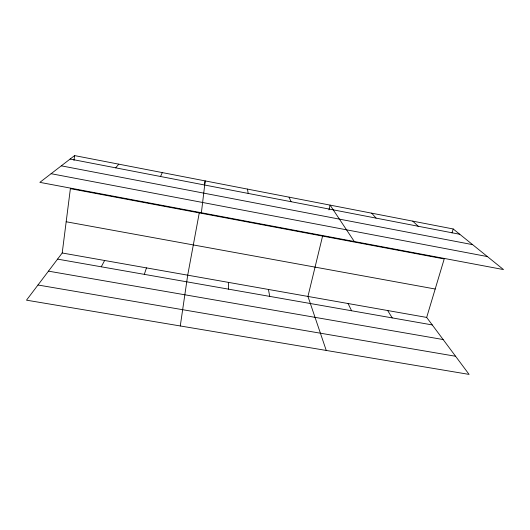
<?xml version="1.0" encoding="UTF-8"?>
<svg xmlns="http://www.w3.org/2000/svg" width="530" height="530" viewBox="0 0 530 530"><rect width="100%" height="100%" fill="white"/><g stroke="black" fill="none" stroke-linecap="round" stroke-linejoin="round"><path stroke-width="0.79" d="M201.387 212.742L205.196 180.902L204.454 184.904M62.209 252.989L70.384 188.667L444.213 258.951L426.676 317.424L469.09 374.405L26.5 300.172L62.209 252.989L426.676 317.424M73.975 160.431L74.591 155.595L453.21 228.973L503.5 269.578L39.869 182.36L74.591 155.595M180.279 325.963L187.706 275.176L199.26 212.894M322.584 236.082L307.95 296.429L326.248 350.449M328.938 209.88L330.097 205.11L354.285 241.508M452.024 232.915L453.21 228.973M144.312 274.361L146.472 267.882M160.53 176.503L162.312 172.594M101.257 266.802L104.648 260.488M115.672 167.844L118.786 164.161M37.974 285.007L455.588 356.266M48.462 271.148L443.14 339.544M57.558 259.124L432.261 324.93M66.177 221.765L435.196 289.016M51.105 173.701L487.401 256.58M61.308 165.837L472.627 244.655M70.112 159.046L459.782 234.28M412.777 221.136L418.243 226.264M371.742 213.186L376.068 218.115M387.662 310.527L392.22 317.894M348.091 303.531L351.582 310.759M289.075 197.16L291.043 201.705M268.432 289.446L269.737 296.389M247.444 189.091L248.199 193.43M228.357 282.357L228.543 289.155"/></g></svg>
